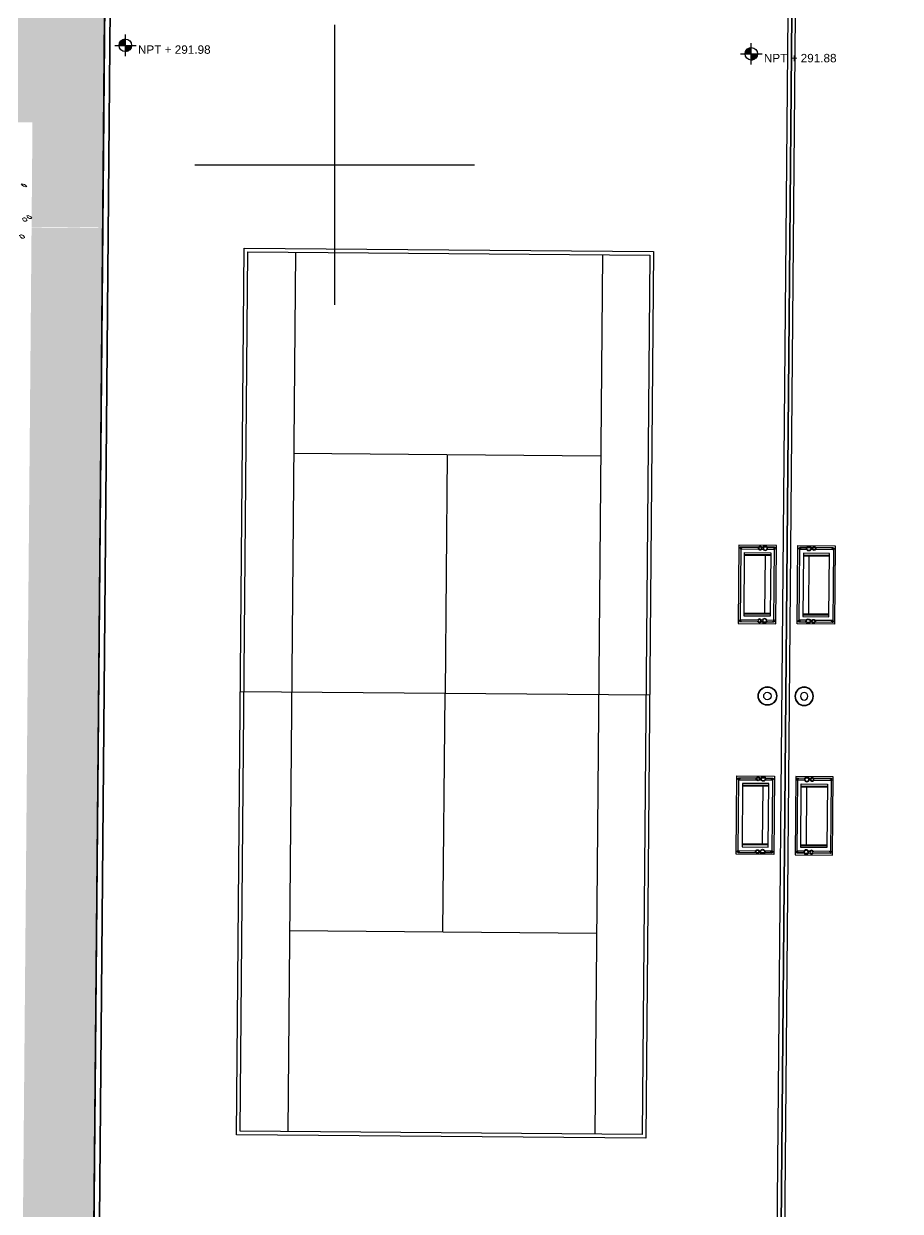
# Model space of a CAD drawing. Header units: millimetres. Extents: x 793 to 3159, y 750 to 2095.
# Drawn here: x 1218.72 to 1242.22, y 997.83 to 1029.66 of the extents above; entities that cross this region are included whole.
import ezdxf

# ---------------------------------------------------------------- set-up
doc = ezdxf.new("R2010")
doc.units = ezdxf.units.MM
for name, pattern in [('CENTER', [50.8, 31.75, -6.35, 6.35, -6.35]), ('CONTINUA', [0]), ('XR-CONJUNTO$0$XR-T-FINAL BUENO EJECUCION propuesto$0$proy$0$DASHED2', [9.525, 6.35, -3.175])]:
    doc.linetypes.add(name, pattern=pattern)
for name, color, linetype in [('A-NIVEL', 4, 'Continuous'), ('A-PISO-LIMITE', 42, 'Continuous'), ('A-PISOS', 252, 'Continuous'), ('A-PROY', 252, 'Continuous'), ('A-TEXTO', 2, 'Continuous'), ('A-VEGETACION', 65, 'Continuous'), ('poligono real existente', 210, 'Continuous'), ('RETUTM01', 8, 'Continuous')]:
    doc.layers.add(name, color=color, linetype=linetype)
doc.layers.add('JUNTA DE AISLAMIENTO', color=7, linetype='Continuous', true_color=0x22d6dd)
doc.layers.add('JUNTA DE CONTROL', color=7, linetype='Continuous', true_color=0xf43e0b)
doc.styles.add('kobalt', font='arial.ttf', dxfattribs={"height": 0.15})
doc.styles.get("Standard").update_dxf_attribs({"font": 'arial.ttf'})
doc.linetypes.add('RAYACONTX', pattern='A,0.8,["X",Standard,S=0.08,R=0,X=0.025,Y=-0.04],0', length=0.8)
pattern_1 = [(90, (-2174.8441, -711.9263), (-0.508, 0.508), [1.524, -0.508]), (180, (-2174.8441, -711.4183), (-0.508, 0.508), [1.524, -0.508])]

# ---------------------------------------------------------------- blocks, each defined once
blk = doc.blocks.new('A$C6A1540C3')
at = {"layer": 'RETUTM01', "color": 8, "linetype": 'Continuous'}
for p, q in [((3.75, 7.5), (3.75, 0)), ((0, 3.75), (7.5, 3.75))]:
    blk.add_line(p, q, dxfattribs=at)
blk = doc.blocks.new('A$C15914C01')
at = {"layer": 'A-PISOS', "linetype": 'CONTINUA', "ltscale": 0.5}
h = blk.add_hatch(dxfattribs=at)
h.set_pattern_fill('AR-HBONE', color=250, scale=0.005, angle=45)
h.set_pattern_definition(pattern_1)
h.paths.add_polyline_path([(40.817, 40.847), (37.817, 40.847), (37.817, 38.024), (37.817, 37.649), (39.028, 37.649), (40.817, 37.847)])
h.paths.add_polyline_path([(40.817, 37.847), (39.028, 37.649), (39.028, 34.847), (40.817, 34.847)])
h.paths.add_polyline_path([(40.817, 34.832), (39.028, 34.832), (39.028, 28.847), (40.817, 28.847)])
h.paths.add_polyline_path([(40.817, 28.847), (39.028, 28.847), (39.028, 25.847), (40.817, 25.847)])
h.paths.add_polyline_path([(40.817, 25.847), (39.028, 25.847), (39.028, 22.847), (40.817, 22.847)])
h.paths.add_polyline_path([(40.817, 22.847), (39.028, 22.847), (39.028, 19.847), (40.817, 19.847)])
h.paths.add_polyline_path([(40.817, 19.847), (39.028, 19.847), (39.028, 16.847), (40.817, 16.847)])
h.paths.add_polyline_path([(40.817, 16.847), (39.028, 16.847), (39.028, 13.847), (40.817, 13.847)])
h.paths.add_polyline_path([(40.817, 13.847), (39.028, 13.847), (39.028, 10.847), (40.817, 10.847)])
h.paths.add_polyline_path([(40.817, 10.847), (39.028, 10.847), (39.028, 7.847), (40.817, 7.847)])
h.paths.add_polyline_path([(40.817, 7.847), (39.028, 7.847), (39.028, 4.279), (40.817, 4.847)])
h.paths.add_polyline_path([(40.817, 1.847), (37.817, 1.847), (37.817, -1.153), (40.817, -1.153)])
h.paths.add_polyline_path([(40.817, -1.153), (37.817, -1.153), (37.817, -4.153), (40.817, -4.153)])
h.paths.add_polyline_path([(40.817, -4.153), (37.817, -4.153), (37.817, -7.153), (40.817, -7.153)])
h.paths.add_polyline_path([(40.817, -7.153), (37.817, -7.153), (37.817, -10.153), (40.817, -10.153)])
h.paths.add_polyline_path([(40.817, -10.153), (37.817, -10.153), (37.817, -13.153), (40.817, -13.153)])
h.paths.add_polyline_path([(40.817, -13.855), (40.817, -13.153), (37.817, -13.153), (37.817, -16.153), (39.708, -16.153), (39.708, -13.855)])
h.paths.add_polyline_path([(39.708, -16.153), (37.817, -16.153), (37.817, -19.153), (39.708, -19.153)])
h.paths.add_polyline_path([(39.618, -19.153), (37.817, -19.153), (37.817, -22.153), (39.618, -22.153)])
h.paths.add_polyline_path([(39.62, -22.153), (37.817, -22.153), (37.817, -25.153), (39.62, -25.153)])
h.paths.add_polyline_path([(39.618, -25.153), (37.817, -25.153), (37.817, -28.153), (39.618, -28.153)])
h.paths.add_polyline_path([(39.618, -28.153), (37.817, -28.153), (37.817, -31.153), (39.618, -31.153)])
h.paths.add_polyline_path([(39.618, -31.153), (37.817, -31.153), (37.817, -34.153), (39.618, -34.153)])
h.paths.add_polyline_path([(39.618, -34.153), (37.817, -34.153), (37.817, -35.102), (39.618, -35.102)])
h.paths.add_polyline_path([(40.817, -45.957), (37.817, -45.957), (37.817, -49.361), (38.327, -48.895), (38.733, -49.153), (39.171, -49.432), (40.817, -49.153)])
h.paths.add_polyline_path([(40.817, -49.153), (39.171, -49.432), (38.882, -50.35), (40.822, -50.354)])
h.paths.add_polyline_path([(40.817, 43.58), (37.817, 43.58), (37.817, 40.847), (40.817, 40.847)])
h.paths.add_polyline_path([(38.79, 4.279), (38.79, 3.656), (37.817, 3.656), (37.817, 1.847), (40.817, 1.847), (40.817, 4.847), (39.028, 4.279)])
h = blk.add_hatch(dxfattribs=at)
h.set_pattern_fill('AR-HBONE', color=250, scale=0.005, angle=45)
h.set_pattern_definition(pattern_1)
h.paths.add_polyline_path([(43.817, -45.957), (40.817, -45.957), (40.822, -50.34), (43.822, -50.368)])
h.paths.add_polyline_path([(40.929, -0.996), (40.932, 4.01), (40.936, 41.58), (43.817, 41.579), (43.817, 43.579), (40.817, 43.579), (40.817, -13.855), (43.817, -13.855), (43.817, -6.705), (41.128, -6.705), (41.128, -4.905), (43.817, -4.905), (43.817, -3.605), (43.817, -0.996)])
blk = doc.blocks.new('XR-CONJUNTO$0$XR-T-FINAL BUENO EJECUCION propuesto$0$proy$0$techumbre banca')
h = blk.add_hatch(color=256)
edge = h.paths.add_edge_path()
edge.add_arc((-0.95, 0.975), 0.025, 0, 360)
h = blk.add_hatch(color=256)
edge = h.paths.add_edge_path()
edge.add_arc((-0.95, 0.975), 0.025, 0, 360)
h = blk.add_hatch(color=256)
edge = h.paths.add_edge_path()
edge.add_arc((-0.05, 0.975), 0.025, 0, 360)
h = blk.add_hatch(color=256)
edge = h.paths.add_edge_path()
edge.add_arc((-0.05, 0.975), 0.025, 0, 360)
h = blk.add_hatch(color=256)
edge = h.paths.add_edge_path()
edge.add_arc((-0.95, -0.975), 0.025, 0, 360)
h = blk.add_hatch(color=256)
edge = h.paths.add_edge_path()
edge.add_arc((-0.05, -0.975), 0.025, 0, 360)
for p, q in [((-0.95, 1), (-0.481, 1)), ((-0.393, 1), (-0.356, 1)), ((-0.239, 1), (-0.05, 1)), ((-0.95, 0.95), (-0.481, 0.95)), ((-0.393, 0.95), (-0.356, 0.95)), ((-0.239, 0.95), (-0.05, 0.95)), ((-0.95, -0.95), (-0.481, -0.95)), ((-0.393, -0.95), (-0.356, -0.95)), ((-0.239, -0.95), (-0.05, -0.95)), ((-0.95, -1), (-0.481, -1)), ((-0.393, -1), (-0.356, -1)), ((-0.239, -1), (-0.05, -1))]:
    blk.add_line(p, q)
at = {"linetype": 'XR-CONJUNTO$0$XR-T-FINAL BUENO EJECUCION propuesto$0$proy$0$DASHED2'}
for points in [[(-1.004, 1.05), (0, 1.05), (0, -1.05), (-1.004, -1.05)], [(-0.954, 1), (-0.05, 1), (-0.05, -1), (-0.954, -1)]]:
    blk.add_lwpolyline(points, close=True, dxfattribs=at)
for centre, radius in [((-0.95, 0.975), 0.025), ((-0.95, 0.975), 0.025), ((-0.437, 0.975), 0.0508), ((-0.437, 0.975), 0.0381), ((-0.297, 0.975), 0.0635), ((-0.297, 0.975), 0.0508), ((-0.05, 0.975), 0.025), ((-0.05, 0.975), 0.025), ((-0.95, -0.975), 0.025), ((-0.437, -0.975), 0.0508), ((-0.437, -0.975), 0.0381), ((-0.297, -0.975), 0.0635), ((-0.297, -0.975), 0.0508), ((-0.05, -0.975), 0.025)]:
    blk.add_circle(centre, radius)
blk = doc.blocks.new('XR-CONJUNTO$0$XR-T-FINAL BUENO EJECUCION propuesto$0$proy$0$banca mupa')
for p, q in [((0, 0.8), (0.7, 0.8)), ((0, 0.775), (0.7, 0.775)), ((0.15, 0.775), (0.15, -0.775)), ((0, -0.775), (0.7, -0.775)), ((0, -0.8), (0.7, -0.8))]:
    blk.add_line(p, q)
blk.add_lwpolyline([(0.7, -0.85), (0.7, 0.85), (0, 0.85), (0, -0.85)], close=True)
blk = doc.blocks.new('XR-CONJUNTO$0$XR-T-FINAL BUENO EJECUCION propuesto$0$proy$0$bote')
for radius in [0.25, 0.24, 0.1]:
    blk.add_circle((0, 0), radius)
blk = doc.blocks.new('NIVEL')
for p, q in [((-0.255, 0), (0.255, 0)), ((-0.148, 0), (0, 0.148)), ((-0.148, 0.01), (-0.01, 0.148)), ((-0.147, 0.02), (-0.02, 0.147)), ((-0.145, 0.032), (-0.032, 0.145)), ((-0.142, 0.045), (-0.045, 0.142)), ((-0.139, 0), (0, 0.139)), ((-0.136, 0.06), (-0.06, 0.136)), ((-0.129, 0), (0, 0.129)), ((-0.125, 0.08), (-0.08, 0.125)), ((-0.12, 0), (0, 0.12)), ((-0.111, 0), (0, 0.111)), ((-0.101, 0), (0, 0.101)), ((-0.092, 0), (0, 0.092)), ((-0.082, 0), (0, 0.082)), ((-0.073, 0), (0, 0.073)), ((-0.063, 0), (0, 0.063)), ((-0.054, 0), (0, 0.054)), ((-0.044, 0), (0, 0.044)), ((-0.035, 0), (0, 0.035)), ((-0.025, 0), (0, 0.025)), ((-0.016, 0), (0, 0.016)), ((-0.006, 0), (0, 0.006)), ((0, -0.255), (0, 0.255)), ((0, -0.003), (0.003, 0)), ((0, -0.012), (0.012, 0)), ((0, -0.022), (0.022, 0)), ((0, -0.031), (0.031, 0)), ((0, -0.041), (0.041, 0)), ((0, -0.05), (0.05, 0)), ((0, -0.06), (0.06, 0)), ((0, -0.069), (0.069, 0)), ((0, -0.079), (0.079, 0)), ((0, -0.088), (0.088, 0)), ((0, -0.098), (0.098, 0)), ((0, -0.107), (0.107, 0)), ((0, -0.117), (0.117, 0)), ((0, -0.126), (0.126, 0)), ((0, -0.135), (0.135, 0)), ((0, -0.145), (0.145, 0)), ((0.006, -0.148), (0.148, -0.006)), ((0.016, -0.148), (0.148, -0.016)), ((0.027, -0.146), (0.146, -0.027)), ((0.04, -0.143), (0.143, -0.04)), ((0.054, -0.138), (0.138, -0.054)), ((0.072, -0.13), (0.13, -0.072))]:
    blk.add_line(p, q)
blk.add_circle((0, 0), 0.148)
blk = doc.blocks.new('XR-CONJUNTO$0$A$C458D45B7')
at = {"lineweight": 0, "extrusion": (2.43104e-07, 5.45806e-06, -1)}
for centre, major_axis, start_param, end_param in [((2.264, 0.749), (0.086, -0.0945, 0), 0.49687, 1.882198), ((2.188, 0.572), (0.0873, 0.0795, 0), 5.195254, 6.607348), ((2.242, -0.284), (0.0509, 0.0463, 0), 4.671369, 7.019502), ((2.262, -0.236), (0.046, -0.0505, 0), -0.150233, 2.313194), ((2.33, -0.274), (0.0822, -0.0902, 0), 3.645066, 4.967734), ((2.396, -0.135), (0.0702, 0.0639, 0), 1.816329, 3.659053), ((2.158, -0.763), (0.0624, -0.0685, 0), 3.315824, 5.152296), ((2.205, -0.678), (0.0544, -0.0598, 0), 0.009364, 2.152356)]:
    blk.add_ellipse(centre, major_axis=major_axis, ratio=1, start_param=start_param, end_param=end_param, dxfattribs=at)

msp = doc.modelspace()

# ---------------------------------------------------------------- linework, layer by layer
at = {"layer": 'A-PISO-LIMITE', "linetype": 'CONTINUA', "ltscale": 0.5}
for p, q in [((1238.89225, 993.35188, 168.38412), (1239.21241, 1029.92047, 168.38412)), ((1239.09225, 993.35012, 168.38412), (1239.4124, 1029.91872, 168.38412))]:
    msp.add_line(p, q, dxfattribs=at)
at = {"layer": 'A-PROY', "linetype": 'CONTINUA', "ltscale": 0.5}
for p, q in [((1220.89442, 1030.23085, 168.38412), (1220.57164, 993.36226, 168.38412)), ((1225.95886, 1018.15105, 168.38412), (1234.18855, 1018.079, 168.38412)), ((1230.07371, 1018.11503, 168.38412), (1230.01768, 1011.71527, 168.38412)), ((1224.53289, 1011.76329, 168.38412), (1235.50247, 1011.66725, 168.38412)), ((1229.96165, 1005.31552, 168.38412), (1230.01768, 1011.71527, 168.38412)), ((1225.8468, 1005.35154, 168.38412), (1234.07649, 1005.27949, 168.38412))]:
    msp.add_line(p, q, dxfattribs=at)
at = {"layer": 'A-PROY', "linetype": 'CONTINUA', "ltscale": 0.5, "elevation": 168.38412}
for points in [[(1235.99866, 993.2272), (1220.57164, 993.36226), (1220.89442, 1030.23085), (1257.73301, 1029.90833), (1257.41023, 993.03975), (1241.98321, 993.17481)], [(1241.98321, 993.17481), (1257.41023, 993.03975), (1257.73301, 1029.90833), (1220.89442, 1030.23085), (1220.57164, 993.36226), (1235.99866, 993.2272)], [(1235.99858, 993.37721), (1220.72295, 993.51095), (1221.0431, 1030.07954), (1257.5817, 1029.75965), (1257.26155, 993.19105), (1241.98592, 993.32479)], [(1237.9844, 993.35982), (1238.99225, 993.351), (1239.3124, 1029.9196), (1221.0431, 1030.07954), (1220.72295, 993.51095), (1235.99858, 993.37721)], [(1241.98592, 993.32479), (1257.26155, 993.19105), (1257.5817, 1029.75965), (1239.3124, 1029.9196), (1238.99225, 993.351), (1240.0001, 993.34218)], [(1226.00601, 1023.53585), (1225.79966, 999.96675)], [(1234.23569, 1023.4638), (1234.02935, 999.8947)]]:
    msp.add_lwpolyline(points, dxfattribs=at)
for points in [[(1235.60651, 1023.5518), (1235.39842, 999.78271), (1224.42884, 999.87875), (1224.63693, 1023.64784)], [(1235.50564, 1023.45268), (1235.2993, 999.88358), (1224.52971, 999.97787), (1224.73605, 1023.54696)]]:
    msp.add_lwpolyline(points, close=True, dxfattribs=at)
at = {"layer": 'JUNTA DE AISLAMIENTO', "linetype": 'RAYACONTX', "elevation": 380.20176}
msp.add_lwpolyline([(1329.00633, 987.40767), (1220.52782, 988.35738), (1220.90055, 1030.93082), (1257.73914, 1030.60831), (1257.38346, 989.9347), (1266.47583, 989.85507), (1266.81794, 1028.93844), (1266.21796, 1028.9437), (1266.22323, 1029.54368), (1265.62325, 1029.54894), (1265.62911, 1030.14891), (1265.02853, 1030.15418), (1265.04345, 1031.85411), (1263.84349, 1031.86464), (1263.88121, 1036.16447), (1262.68125, 1036.175), (1262.7287, 1041.58454)], dxfattribs=at)

# ---------------------------------------------------------------- block references
at = {"layer": 'A-NIVEL', "linetype": 'CONTINUA', "xscale": 1.125, "yscale": 1.125, "zscale": 1.125}
for p in [(1221.44919, 1029.0801, -292.89587), (1238.22806, 1028.85207, -292.89587)]:
    msp.add_blockref('NIVEL', p, dxfattribs=at)
at = {"layer": 'A-PROY', "linetype": 'CONTINUA', "ltscale": 0.5, "extrusion": (-0.004482, -0.001163, -0.999989)}
for name, p, zscale, rotation in [('XR-CONJUNTO$0$XR-T-FINAL BUENO EJECUCION propuesto$0$proy$0$techumbre banca', (-1238.12418, 1014.42173, -175.11527), -0.9999999999999998, 180.5015998221143), ('XR-CONJUNTO$0$XR-T-FINAL BUENO EJECUCION propuesto$0$proy$0$banca mupa', (-1237.97419, 1014.42288, -175.1146), -1, 0.5015997683985872)]:
    msp.add_blockref(name, p, dxfattribs=dict(at, zscale=zscale, rotation=rotation))
at = {"layer": 'A-PROY', "linetype": 'CONTINUA', "ltscale": 0.5, "extrusion": (-0.004461, 0.001241, 0.999989)}
for name, p, rotation in [('XR-CONJUNTO$0$XR-T-FINAL BUENO EJECUCION propuesto$0$proy$0$techumbre banca', (1240.20445, 1014.41675, 164.11238), 179.4983995863428), ('XR-CONJUNTO$0$XR-T-FINAL BUENO EJECUCION propuesto$0$proy$0$banca mupa', (1240.35444, 1014.41527, 164.11171), 359.498399532627)]:
    msp.add_blockref(name, p, dxfattribs=dict(at, rotation=rotation))
at = {"layer": 'A-PROY', "linetype": 'CONTINUA', "ltscale": 0.5, "extrusion": (0.004482, 0.001163, 0.999989)}
for name, p, rotation in [('XR-CONJUNTO$0$XR-T-FINAL BUENO EJECUCION propuesto$0$proy$0$bote', (1237.893, 1011.43663, 175.11076), 359.4983999311152), ('XR-CONJUNTO$0$XR-T-FINAL BUENO EJECUCION propuesto$0$proy$0$techumbre banca', (1238.07006, 1008.2345, 175.10783), 359.4984001246823), ('XR-CONJUNTO$0$XR-T-FINAL BUENO EJECUCION propuesto$0$proy$0$banca mupa', (1237.92008, 1008.23598, 175.10716), 179.4984000709667)]:
    msp.add_blockref(name, p, dxfattribs=dict(at, rotation=rotation))
at = {"layer": 'A-PROY', "linetype": 'CONTINUA', "ltscale": 0.5, "extrusion": (0.004461, -0.001241, -0.999989), "zscale": -1}
for name, p, rotation in [('XR-CONJUNTO$0$XR-T-FINAL BUENO EJECUCION propuesto$0$proy$0$bote', (-1240.38333, 1011.42806, -164.10787), 0.5016001668865987), ('XR-CONJUNTO$0$XR-T-FINAL BUENO EJECUCION propuesto$0$proy$0$techumbre banca', (-1240.15023, 1008.22951, -164.10494), 0.5016003604538313), ('XR-CONJUNTO$0$XR-T-FINAL BUENO EJECUCION propuesto$0$proy$0$banca mupa', (-1240.30022, 1008.22837, -164.10427), 180.501600306738)]:
    msp.add_blockref(name, p, dxfattribs=dict(at, rotation=rotation))
at = {"layer": 'A-VEGETACION', "linetype": 'CONTINUA', "ltscale": 0.5, "rotation": 359.4983952305489}
msp.add_blockref('XR-CONJUNTO$0$A$C458D45B7', (1216.50329, 1024.68928, 293.72089), dxfattribs=at)
at = {"layer": 'JUNTA DE CONTROL', "linetype": 'CENTER', "ltscale": 0.05, "rotation": 359.5035917933524}
msp.add_blockref('A$C15914C01', (1179.60612, 989.70753, 293.72089), dxfattribs=at)
at = {"layer": 'poligono real existente'}
msp.add_blockref('A$C6A1540C3', (1223.30715, 1022.1269), dxfattribs=at)

# ---------------------------------------------------------------- texts
at = {"layer": 'A-TEXTO', "char_height": 0.225, "attachment_point": 1, "style": 'kobalt'}
for s, insert in [('NPT + 291.98', (1221.78608, 1029.07962, -292.89587)), ('NPT + 291.88', (1238.56496, 1028.85158, -292.89587))]:
    msp.add_mtext_dynamic_manual_height_columns(s, width=62.3352715, gutter_width=1.5, heights=[0], dxfattribs=dict(at, insert=insert))

doc.saveas('drawing.dxf')
